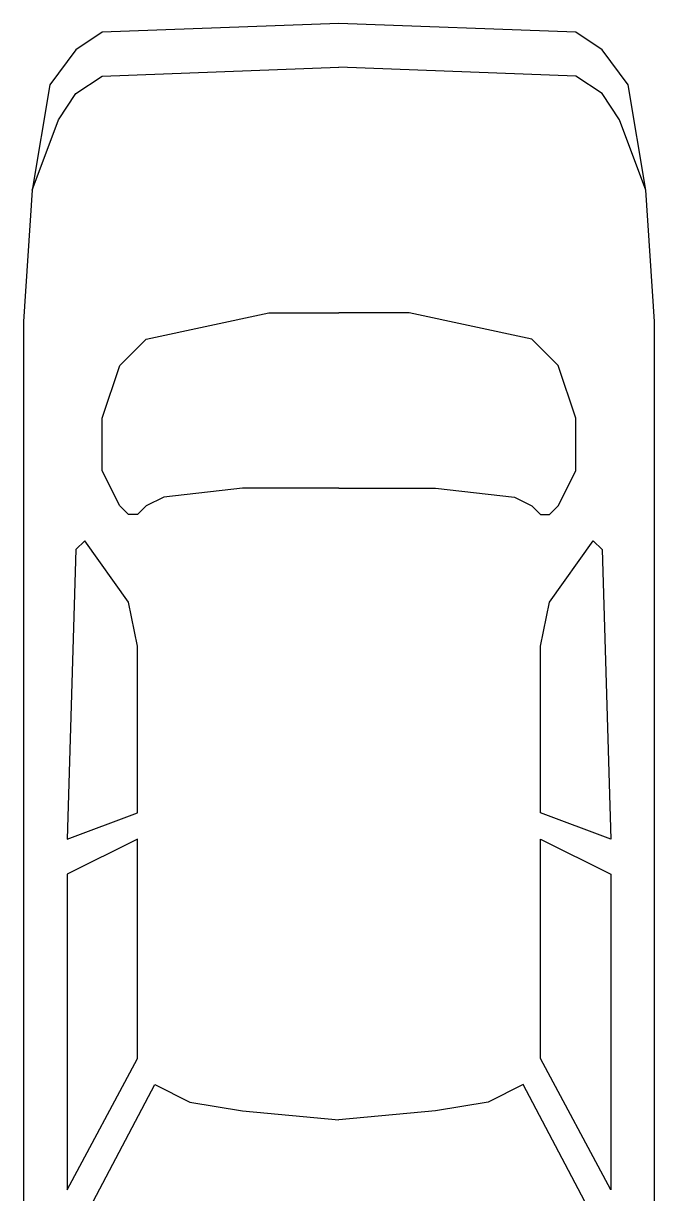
# Model space of a CAD drawing. Header units: millimetres. Extents: x 14385 to 129787, y 107826 to 186798.
# Drawn here: x 71261 to 73261, y 130557 to 134263 of the extents above; entities that cross this region are included whole.
import ezdxf

# ---------------------------------------------------------------- set-up
doc = ezdxf.new("R2010")
doc.units = ezdxf.units.MM
doc.header["$LTSCALE"] = 1000
doc.layers.add('FF-FURN', color=51, linetype='Continuous')

msp = doc.modelspace()

# ---------------------------------------------------------------- linework, layer by layer
at = {"layer": 'FF-FURN', "color": 59, "linetype": 'ByBlock'}
for p, q in [((71427.7, 134040.8), (71511, 134096.3)), ((71511, 134096.3), (72261, 134124.1)), ((73011, 134096.3), (72261, 134124.1)), ((73094.4, 134040.8), (73011, 134096.3)), ((71372.2, 133957.4), (71427.7, 134040.8)), ((73149.9, 133957.4), (73094.4, 134040.8)), ((71288.8, 133735.2), (71372.2, 133957.4)), ((73233.3, 133735.2), (73149.9, 133957.4)), ((71649.9, 133263), (72038.8, 133346.3)), ((72038.8, 133346.3), (72261, 133346.3)), ((72483.3, 133346.3), (72261, 133346.3)), ((72872.2, 133263), (72483.3, 133346.3)), ((71566.6, 133179.7), (71649.9, 133263)), ((72955.5, 133179.7), (72872.2, 133263)), ((71511, 133013), (71566.6, 133179.7)), ((73011, 133013), (72955.5, 133179.7)), ((71511, 132846.3), (71511, 133013)), ((73011, 132846.3), (73011, 133013)), ((71566.6, 132735.2), (71511, 132846.3)), ((72955.5, 132735.2), (73011, 132846.3)), ((71955.5, 132790.8), (71705.5, 132763)), ((72261, 132790.8), (71955.5, 132790.8)), ((72261, 132790.8), (72566.6, 132790.8)), ((72566.6, 132790.8), (72816.6, 132763)), ((71705.5, 132763), (71649.9, 132735.2)), ((72816.6, 132763), (72872.2, 132735.2)), ((71594.4, 132707.4), (71566.6, 132735.2)), ((71649.9, 132735.2), (71622.2, 132707.4)), ((72872.2, 132735.2), (72899.9, 132707.4)), ((72927.7, 132707.4), (72955.5, 132735.2)), ((71622.2, 132707.4), (71594.4, 132707.4)), ((72899.9, 132707.4), (72927.7, 132707.4)), ((71455.5, 132624.1), (71427.7, 132596.3)), ((71594.4, 132429.7), (71455.5, 132624.1)), ((72927.7, 132429.7), (73066.6, 132624.1)), ((73066.6, 132624.1), (73094.4, 132596.3)), ((71427.7, 132596.3), (71399.9, 131679.7)), ((73094.4, 132596.3), (73122.2, 131679.7)), ((71622.2, 132290.8), (71594.4, 132429.7)), ((72899.9, 132290.8), (72927.7, 132429.7)), ((71622.2, 131763), (71622.2, 132290.8)), ((72899.9, 131763), (72899.9, 132290.8)), ((71399.9, 131679.7), (71622.2, 131763)), ((73122.2, 131679.7), (72899.9, 131763)), ((71622.2, 131679.7), (71399.9, 131568.5)), ((71622.2, 130985.2), (71622.2, 131679.7)), ((72899.9, 130985.2), (72899.9, 131679.7)), ((72899.9, 131679.7), (73122.2, 131568.5)), ((71399.9, 131568.5), (71399.9, 130568.5)), ((73122.2, 131568.5), (73122.2, 130568.5)), ((71399.9, 130568.5), (71622.2, 130985.2)), ((73122.2, 130568.5), (72899.9, 130985.2)), ((71427.7, 130429.7), (71677.7, 130901.9)), ((71677.7, 130901.9), (71788.8, 130846.3)), ((72844.4, 130901.9), (72733.3, 130846.3)), ((73094.4, 130429.7), (72844.4, 130901.9)), ((71788.8, 130846.3), (71955.5, 130818.5)), ((72733.3, 130846.3), (72566.6, 130818.5)), ((71955.5, 130818.5), (72261, 130790.8)), ((72566.6, 130818.5), (72261, 130790.8))]:
    msp.add_line(p, q, dxfattribs=at)
at = {"layer": 'FF-FURN', "linetype": 'ByBlock'}
msp.add_lwpolyline([(73233.3, 133735.2), (73177.7, 134068.5), (73094.4, 134179.7), (73011, 134235.2), (72261, 134263), (71511, 134235.2), (71427.7, 134179.7), (71344.4, 134068.5), (71288.8, 133735.2), (71261, 133318.5), (71261, 129568.5), (71288.8, 128901.9), (71372.2, 128763), (71455.5, 128707.4), (71899.9, 128624.1), (72261, 128596.3), (72622.2, 128624.1), (73066.6, 128707.4), (73149.9, 128763), (73233.3, 128901.9), (73261, 129568.5), (73261, 133318.5)], close=True, dxfattribs=at)

doc.saveas('drawing.dxf')
